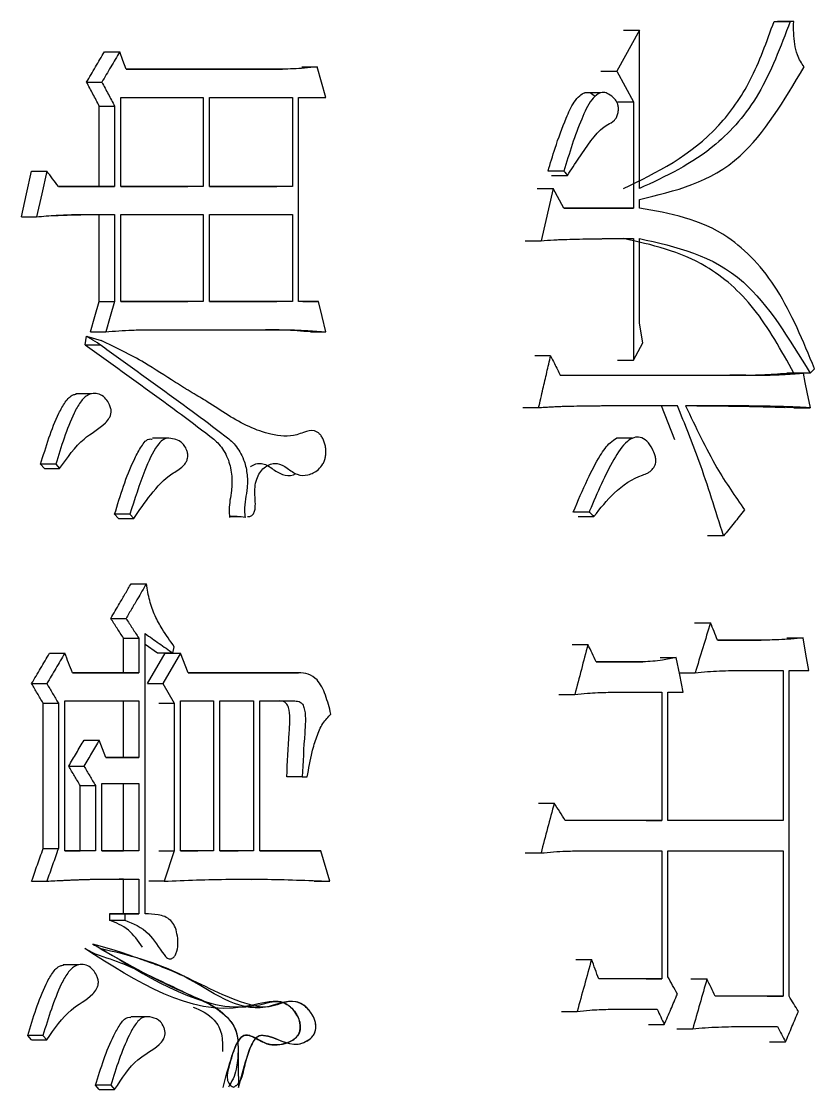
# Model space of a CAD drawing. Header units: millimetres. Extents: x 2371 to 4515, y 843 to 2359.
# Drawn here: x 3283.71 to 3287.67, y 1072.16 to 1077.48 of the extents above; entities that cross this region are included whole.
import ezdxf

# ---------------------------------------------------------------- set-up
doc = ezdxf.new("R2010")
doc.units = ezdxf.units.MM

msp = doc.modelspace()

# ---------------------------------------------------------------- linework, layer by layer
at = {"color": 7, "linetype": 'Continuous', "lineweight": 25}
for p, q in [((3287.5631, 1077.4839), (3287.483, 1077.4839)), ((3287.5631, 1077.4839), (3287.5456, 1077.4839)), ((3286.7937, 1077.4406), (3286.6807, 1077.2351)), ((3286.7146, 1077.4406), (3286.7937, 1077.4406)), ((3286.7937, 1076.651), (3286.7937, 1077.4406)), ((3284.1272, 1077.3324), (3284.2033, 1077.3324)), ((3285.0142, 1077.2459), (3284.235, 1077.2459)), ((3284.235, 1077.2459), (3284.937, 1077.2459)), ((3284.9371, 1077.2459), (3285.0142, 1077.2459)), ((3285.1108, 1077.2567), (3285.1881, 1077.2567)), ((3286.6017, 1077.2351), (3286.6807, 1077.2351)), ((3286.6807, 1077.2351), (3286.764, 1077.0836)), ((3284.0383, 1077.181), (3284.1143, 1077.181)), ((3284.2096, 1076.6617), (3284.2096, 1077.1053)), ((3284.2096, 1077.1053), (3284.6201, 1077.1053)), ((3284.6201, 1077.1053), (3284.6201, 1076.6617)), ((3284.6516, 1076.6617), (3284.6516, 1077.1053)), ((3284.6516, 1077.1053), (3285.0639, 1077.1053)), ((3285.0639, 1077.1053), (3285.0639, 1076.6617)), ((3285.095, 1077.1053), (3285.2314, 1077.1053)), ((3285.095, 1076.0884), (3285.095, 1077.1053)), ((3286.6001, 1077.1283), (3286.5207, 1077.1283)), ((3284.1018, 1077.062), (3284.1779, 1077.062)), ((3284.1018, 1076.6617), (3284.1018, 1077.062)), ((3284.1779, 1077.062), (3284.1779, 1076.6617)), ((3286.6849, 1077.0836), (3286.764, 1077.0836)), ((3286.764, 1077.0836), (3286.764, 1076.5536)), ((3283.7643, 1076.7375), (3283.84, 1076.7375)), ((3286.4176, 1076.7375), (3286.3386, 1076.7375)), ((3286.3565, 1076.7159), (3286.4355, 1076.7159)), ((3284.1779, 1076.6617), (3283.8975, 1076.6617)), ((3283.8975, 1076.6617), (3284.1018, 1076.6617)), ((3284.1018, 1076.6617), (3284.1779, 1076.6617)), ((3284.6201, 1076.6617), (3284.2096, 1076.6617)), ((3284.2096, 1076.6617), (3284.5435, 1076.6617)), ((3284.6201, 1076.6617), (3284.5435, 1076.6617)), ((3285.0639, 1076.6617), (3284.6516, 1076.6617)), ((3284.6516, 1076.6617), (3284.9867, 1076.6617)), ((3285.0639, 1076.6617), (3284.9868, 1076.6617)), ((3286.285, 1076.6509), (3286.3636, 1076.6509)), ((3286.3636, 1076.6509), (3286.3034, 1076.3913)), ((3286.4176, 1076.5536), (3286.3636, 1076.6509)), ((3286.7937, 1076.5536), (3286.7937, 1076.5969)), ((3284.1018, 1076.5211), (3284.1779, 1076.5211)), ((3284.1018, 1076.0884), (3284.1018, 1076.5211)), ((3284.1779, 1076.5211), (3284.1779, 1076.0884)), ((3284.2096, 1076.0884), (3284.2096, 1076.5211)), ((3284.2096, 1076.5211), (3284.6201, 1076.5211)), ((3284.6201, 1076.5211), (3284.6201, 1076.0884)), ((3284.6516, 1076.0884), (3284.6516, 1076.5211)), ((3284.6516, 1076.5211), (3285.0639, 1076.5211)), ((3285.0639, 1076.5211), (3285.0639, 1076.0884)), ((3286.764, 1076.5536), (3286.4176, 1076.5536)), ((3286.4176, 1076.5536), (3286.6845, 1076.5536)), ((3286.6849, 1076.5536), (3286.764, 1076.5536)), ((3283.7131, 1076.5103), (3283.7887, 1076.5103)), ((3286.2249, 1076.3913), (3286.3034, 1076.3913)), ((3286.764, 1076.4022), (3286.764, 1075.7964)), ((3286.7937, 1075.9803), (3286.7937, 1076.4021)), ((3284.1018, 1076.0884), (3284.1779, 1076.0884)), ((3284.6201, 1076.0884), (3284.2096, 1076.0884)), ((3284.2096, 1076.0884), (3284.5435, 1076.0884)), ((3284.6201, 1076.0884), (3284.5435, 1076.0884)), ((3285.0639, 1076.0884), (3284.6516, 1076.0884)), ((3284.6516, 1076.0884), (3284.9867, 1076.0884)), ((3285.0639, 1076.0884), (3284.9868, 1076.0884)), ((3285.1943, 1076.0884), (3285.095, 1076.0884)), ((3285.117, 1076.0884), (3285.1943, 1076.0884)), ((3286.8115, 1075.8829), (3286.7937, 1075.9803)), ((3284.0574, 1075.937), (3284.1334, 1075.937)), ((3284.349, 1075.9478), (3285.0079, 1075.9478)), ((3284.9309, 1075.9478), (3285.0079, 1075.9478)), ((3285.1541, 1075.937), (3285.2314, 1075.937)), ((3284.032, 1075.8721), (3284.0383, 1075.9153)), ((3284.0383, 1075.9153), (3284.1112, 1075.8937)), ((3286.764, 1075.7964), (3286.8115, 1075.8829)), ((3286.3515, 1075.818), (3286.273, 1075.818)), ((3286.6849, 1075.7964), (3286.764, 1075.7964)), ((3286.3996, 1075.7207), (3287.3241, 1075.7207)), ((3286.3996, 1075.7207), (3287.2439, 1075.7207)), ((3287.3241, 1075.7207), (3287.2443, 1075.7207)), ((3287.6095, 1075.7315), (3287.5294, 1075.7315)), ((3287.6443, 1075.7315), (3287.5641, 1075.7315)), ((3287.6443, 1075.7315), (3287.6674, 1075.7531)), ((3284.0615, 1075.6286), (3283.9855, 1075.6286)), ((3286.2914, 1075.5584), (3286.2129, 1075.5584)), ((3286.9699, 1075.399), (3286.9034, 1075.5692)), ((3287.0861, 1075.5687), (3287.0246, 1075.5689)), ((3287.5637, 1075.5584), (3287.489, 1075.5612)), ((3287.5641, 1075.5584), (3287.6443, 1075.5584)), ((3284.4432, 1075.4068), (3284.3662, 1075.4068)), ((3286.76, 1075.4075), (3286.6805, 1075.4075)), ((3283.8282, 1075.2555), (3283.809, 1075.2771)), ((3283.8282, 1075.2555), (3283.9039, 1075.2555)), ((3283.8847, 1075.2771), (3283.9039, 1075.2555)), ((3284.1968, 1075.0067), (3284.1779, 1075.0283)), ((3284.254, 1075.0283), (3284.2731, 1075.0067)), ((3284.1968, 1075.0067), (3284.2731, 1075.0067)), ((3286.4881, 1075.0175), (3286.5673, 1075.0175)), ((3287.2129, 1074.9203), (3287.1333, 1074.9203)), ((3284.2601, 1074.6822), (3284.3364, 1074.6822)), ((3284.1588, 1074.5091), (3284.235, 1074.5091)), ((3287.0686, 1074.4875), (3287.1482, 1074.4875)), ((3284.2221, 1074.4117), (3284.2984, 1074.4117)), ((3284.2221, 1074.2387), (3284.2221, 1074.4117)), ((3284.2984, 1074.4117), (3284.2984, 1074.2387)), ((3284.33, 1073.0379), (3284.33, 1074.4334)), ((3287.4001, 1074.401), (3287.1834, 1074.401)), ((3287.1834, 1074.401), (3287.3198, 1074.401)), ((3287.3202, 1074.401), (3287.4001, 1074.401)), ((3287.5294, 1074.4118), (3287.6095, 1074.4118)), ((3283.8537, 1074.336), (3283.9295, 1074.336)), ((3284.3925, 1074.336), (3284.33, 1074.3799)), ((3284.3421, 1074.1846), (3284.4303, 1074.336)), ((3284.469, 1074.336), (3284.3925, 1074.336)), ((3284.5069, 1074.336), (3284.4185, 1074.1846)), ((3284.4303, 1074.336), (3284.5069, 1074.336)), ((3284.469, 1074.336), (3284.4753, 1074.3685)), ((3284.5447, 1074.2387), (3284.5069, 1074.336)), ((3286.4586, 1074.3793), (3286.5374, 1074.3793)), ((3286.8115, 1074.2928), (3286.5792, 1074.2928)), ((3286.5792, 1074.2928), (3286.7319, 1074.2928)), ((3286.7324, 1074.2928), (3286.8115, 1074.2928)), ((3286.898, 1074.3144), (3286.9773, 1074.3144)), ((3284.2984, 1074.2387), (3283.9678, 1074.2387)), ((3283.9678, 1074.2387), (3284.2221, 1074.2387)), ((3284.2221, 1074.2387), (3284.2984, 1074.2387)), ((3285.095, 1074.2387), (3284.5447, 1074.2387)), ((3284.5447, 1074.2387), (3285.0177, 1074.2387)), ((3285.0178, 1074.2387), (3285.095, 1074.2387)), ((3286.9928, 1074.2387), (3287.0717, 1074.2387)), ((3287.2538, 1074.2495), (3287.5107, 1074.2495)), ((3287.5107, 1074.2495), (3287.5107, 1073.5031)), ((3287.5398, 1074.2495), (3287.6385, 1074.2495)), ((3283.7643, 1074.1846), (3283.84, 1074.1846)), ((3284.3421, 1074.1846), (3284.4185, 1074.1846)), ((3284.4185, 1074.1846), (3284.4753, 1074.0872)), ((3286.3928, 1074.1305), (3286.4716, 1074.1305)), ((3286.6389, 1074.1413), (3286.9063, 1074.1413)), ((3286.9063, 1074.1413), (3286.9063, 1073.5031)), ((3286.9359, 1074.1413), (3287.0127, 1074.1413)), ((3286.9359, 1073.5031), (3286.9359, 1074.1413)), ((3283.8218, 1074.0872), (3283.8975, 1074.0872)), ((3283.8218, 1073.3625), (3283.8218, 1074.0872)), ((3283.8975, 1074.0872), (3283.8975, 1073.3625)), ((3283.9295, 1074.098), (3284.2984, 1074.098)), ((3283.9295, 1073.3516), (3283.9295, 1074.098)), ((3284.2221, 1073.8168), (3284.2221, 1074.098)), ((3284.2984, 1074.098), (3284.2984, 1073.8168)), ((3284.3988, 1074.0872), (3284.4753, 1074.0872)), ((3284.4753, 1074.0872), (3284.4753, 1073.3516)), ((3284.5069, 1073.3516), (3284.5069, 1074.098)), ((3284.5069, 1074.098), (3284.6704, 1074.098)), ((3284.6704, 1074.098), (3284.6704, 1073.3516)), ((3284.7017, 1073.3516), (3284.7018, 1074.098)), ((3284.7018, 1074.098), (3284.8707, 1074.098)), ((3284.8707, 1074.098), (3284.8707, 1073.3516)), ((3284.902, 1074.098), (3285.0763, 1074.098)), ((3284.902, 1073.3516), (3284.902, 1074.098)), ((3284.9994, 1074.098), (3285.0767, 1074.098)), ((3284.0256, 1073.9033), (3284.1016, 1073.9033)), ((3284.2984, 1073.8168), (3284.1334, 1073.8168)), ((3284.1334, 1073.8168), (3284.2221, 1073.8168)), ((3284.2221, 1073.8168), (3284.2984, 1073.8168)), ((3283.9493, 1073.7735), (3284.0252, 1073.7735)), ((3285.1136, 1073.7194), (3285.0364, 1073.7194)), ((3285.1136, 1073.7194), (3285.1384, 1073.7194)), ((3284.0065, 1073.6762), (3284.0825, 1073.6762)), ((3284.0065, 1073.3516), (3284.0065, 1073.6762)), ((3284.0825, 1073.6762), (3284.0825, 1073.3516)), ((3284.1143, 1073.3516), (3284.1143, 1073.687)), ((3284.1143, 1073.687), (3284.2984, 1073.687)), ((3284.2221, 1073.3516), (3284.2221, 1073.687)), ((3284.2984, 1073.687), (3284.2984, 1073.3516)), ((3286.2909, 1073.5896), (3286.3696, 1073.5896)), ((3286.9063, 1073.5031), (3286.4236, 1073.5031)), ((3286.8271, 1073.5031), (3286.9063, 1073.5031)), ((3287.5107, 1073.5031), (3286.9359, 1073.5031)), ((3287.5107, 1073.5031), (3287.4307, 1073.5031)), ((3283.8218, 1073.3625), (3283.8975, 1073.3625)), ((3284.0825, 1073.3516), (3283.9295, 1073.3516)), ((3283.9295, 1073.3516), (3284.0065, 1073.3516)), ((3284.0825, 1073.3516), (3284.0065, 1073.3516)), ((3284.2984, 1073.3516), (3284.1143, 1073.3516)), ((3284.1143, 1073.3516), (3284.2221, 1073.3516)), ((3284.2984, 1073.3516), (3284.2221, 1073.3516)), ((3284.3988, 1073.3516), (3284.4753, 1073.3516)), ((3284.4753, 1073.3516), (3284.4249, 1073.2002)), ((3284.6704, 1073.3516), (3284.5069, 1073.3516)), ((3284.5069, 1073.3516), (3284.5936, 1073.3516)), ((3284.6704, 1073.3516), (3284.5937, 1073.3516)), ((3284.8707, 1073.3516), (3284.7017, 1073.3516)), ((3284.7017, 1073.3516), (3284.7937, 1073.3516)), ((3284.8707, 1073.3516), (3284.7938, 1073.3516)), ((3285.2066, 1073.3517), (3284.902, 1073.3516)), ((3284.902, 1073.3516), (3285.1292, 1073.3517)), ((3285.1293, 1073.3517), (3285.2066, 1073.3517)), ((3285.25, 1073.2002), (3285.2066, 1073.3517)), ((3286.2249, 1073.3408), (3286.3034, 1073.3408)), ((3286.5135, 1073.3517), (3286.9063, 1073.3517)), ((3286.9063, 1073.3517), (3286.9063, 1072.7135)), ((3286.9359, 1073.3517), (3287.5107, 1073.3517)), ((3286.9359, 1072.7243), (3286.9359, 1073.3517)), ((3287.5107, 1073.3517), (3287.5107, 1072.6269)), ((3283.7643, 1073.2002), (3283.84, 1073.2002)), ((3284.2221, 1073.211), (3284.2011, 1073.211)), ((3284.2221, 1073.0379), (3284.2221, 1073.211)), ((3284.2984, 1073.211), (3284.2984, 1073.0379)), ((3284.4249, 1073.2002), (3284.3484, 1073.2002)), ((3284.8584, 1073.2093), (3284.9139, 1073.2097)), ((3285.1726, 1073.2002), (3285.25, 1073.2002)), ((3284.2287, 1073.0379), (3284.1525, 1073.0379)), ((3284.1525, 1073.0379), (3284.2221, 1073.0379)), ((3284.1525, 1073.0379), (3284.1525, 1073.0055)), ((3284.1525, 1073.0055), (3284.2287, 1073.0055)), ((3284.2221, 1073.0379), (3284.2984, 1073.0379)), ((3284.2287, 1073.0379), (3284.2287, 1073.0055)), ((3284.2984, 1073.0379), (3284.2287, 1073.0379)), ((3284.0288, 1072.8649), (3284.0837, 1072.8364)), ((3284.455, 1072.8127), (3284.4554, 1072.8127)), ((3286.4765, 1072.8108), (3286.5553, 1072.8108)), ((3283.9978, 1072.7837), (3283.9219, 1072.7837)), ((3286.9063, 1072.7135), (3286.5912, 1072.7134)), ((3286.8271, 1072.7135), (3286.9063, 1072.7135)), ((3287.051, 1072.7135), (3287.1305, 1072.7135)), ((3287.5107, 1072.6269), (3287.1717, 1072.6269)), ((3287.4307, 1072.6269), (3287.5107, 1072.6269)), ((3284.3355, 1072.5248), (3284.2592, 1072.5248)), ((3286.4048, 1072.5512), (3286.4835, 1072.5512)), ((3286.6389, 1072.562), (3286.8826, 1072.562)), ((3286.8389, 1072.4863), (3286.9181, 1072.4863)), ((3287.2538, 1072.4755), (3287.4816, 1072.4755)), ((3283.7643, 1072.4105), (3283.7451, 1072.4322)), ((3283.8207, 1072.4322), (3283.8399, 1072.4105)), ((3286.9805, 1072.4647), (3287.0599, 1072.4647)), ((3283.7643, 1072.4105), (3283.8399, 1072.4105)), ((3287.4424, 1072.3998), (3287.5224, 1072.3998)), ((3284.1018, 1072.1617), (3284.0827, 1072.1834))]:
    msp.add_line(p, q, dxfattribs=at)
at = {"color": 7, "linetype": 'Continuous', "lineweight": 25, "flags": 128}
for points in [[(3287.4656, 1077.4839), (3287.4975, 1077.4839), (3287.5456, 1077.4839)], [(3284.235, 1077.2459), (3284.2192, 1077.2891), (3284.2033, 1077.3324)], [(3285.2314, 1077.1053), (3285.2097, 1077.181), (3285.1881, 1077.2567)], [(3283.7131, 1076.5103), (3283.7387, 1076.6239), (3283.7643, 1076.7375)], [(3283.84, 1076.7375), (3283.8144, 1076.6239), (3283.7887, 1076.5103)], [(3286.4176, 1076.7375), (3286.4222, 1076.732), (3286.4289, 1076.724), (3286.4356, 1076.7159)], [(3284.0574, 1075.937), (3284.0796, 1076.0127), (3284.1018, 1076.0884)], [(3284.1779, 1076.0884), (3284.1557, 1076.0127), (3284.1334, 1075.937)], [(3285.2314, 1075.937), (3285.2128, 1076.0127), (3285.1943, 1076.0884)], [(3284.032, 1075.8721), (3284.0661, 1075.8721), (3284.0871, 1075.8721), (3284.108, 1075.8721)], [(3287.6095, 1075.7315), (3287.619, 1075.6841), (3287.6285, 1075.6368), (3287.6443, 1075.5584)], [(3283.8847, 1075.2771), (3283.8567, 1075.2771), (3283.8328, 1075.2771), (3283.809, 1075.2771)], [(3284.2541, 1075.0283), (3284.2263, 1075.0283), (3284.2021, 1075.0283), (3284.1779, 1075.0283)], [(3287.6385, 1074.2495), (3287.624, 1074.3306), (3287.6095, 1074.4118)], [(3287.0127, 1074.1413), (3286.995, 1074.2279), (3286.9773, 1074.3144)], [(3287.5398, 1072.6269), (3287.5398, 1073.2608), (3287.5398, 1074.2495)], [(3284.1334, 1073.8168), (3284.1175, 1073.8601), (3284.1016, 1073.9033)], [(3283.8207, 1072.4322), (3283.7927, 1072.4322), (3283.7689, 1072.4322), (3283.7451, 1072.4322)], [(3284.1588, 1072.1834), (3284.1306, 1072.1834), (3284.1067, 1072.1834), (3284.0827, 1072.1834)], [(3284.1018, 1072.1617), (3284.13, 1072.1617), (3284.1539, 1072.1617), (3284.1779, 1072.1617)], [(3284.1588, 1072.1834), (3284.1684, 1072.1726), (3284.1779, 1072.1617)]]:
    msp.add_lwpolyline(points, dxfattribs=at)
at = {"color": 7, "linetype": 'Continuous', "lineweight": 25}
for points, knots in [([(3286.7142, 1076.651), (3286.881, 1076.7316), (3287.1155, 1076.8448), (3287.3567, 1077.1823), (3287.4287, 1077.3825), (3287.4651, 1077.4839)], [0, 0, 0, 0, 0.549349, 0.771863, 1, 1, 1, 1]), ([(3287.5456, 1077.4839), (3287.4975, 1077.3569), (3287.4026, 1077.1066), (3287.1395, 1076.8102), (3286.9242, 1076.7111), (3286.7937, 1076.651)], [0, 0, 0, 0, 0.288413, 0.568681, 1, 1, 1, 1]), ([(3287.6153, 1077.2567), (3287.6026, 1077.2754), (3287.5812, 1077.3067), (3287.5676, 1077.37), (3287.562, 1077.4264), (3287.5627, 1077.4647), (3287.5631, 1077.4839)], [0, 0, 0, 0, 0.328875, 0.550213, 0.774687, 1, 1, 1, 1]), ([(3284.0383, 1077.181), (3284.0531, 1077.2062), (3284.0828, 1077.2567), (3284.1124, 1077.3072), (3284.1272, 1077.3324)], [0, 0, 0, 0, 0.4999986, 1, 1, 1, 1]), ([(3284.2033, 1077.3324), (3284.1885, 1077.3072), (3284.1589, 1077.2567), (3284.1292, 1077.2062), (3284.1143, 1077.181)], [0, 0, 0, 0, 0.499999, 1, 1, 1, 1]), ([(3285.1881, 1077.2567), (3285.1668, 1077.2544), (3285.1272, 1077.2501), (3285.0692, 1077.2471), (3285.0325, 1077.2463), (3285.0142, 1077.2459)], [0, 0, 0, 0, 0.368696, 0.68428, 1, 1, 1, 1]), ([(3286.7937, 1076.5969), (3286.971, 1076.6386), (3287.2914, 1076.7141), (3287.5153, 1077.0892), (3287.6153, 1077.2567)], [0, 0, 0, 0, 0.55346, 1, 1, 1, 1]), ([(3284.1018, 1077.062), (3284.0912, 1077.0818), (3284.0701, 1077.1215), (3284.0489, 1077.1611), (3284.0383, 1077.181)], [0, 0, 0, 0, 0.5, 1, 1, 1, 1]), ([(3284.1143, 1077.181), (3284.1249, 1077.1611), (3284.1461, 1077.1215), (3284.1673, 1077.0818), (3284.1779, 1077.062)], [0, 0, 0, 0, 0.5, 1, 1, 1, 1]), ([(3286.3386, 1076.7375), (3286.3499, 1076.7758), (3286.377, 1076.8668), (3286.4195, 1076.9827), (3286.4602, 1077.0731), (3286.4935, 1077.1137), (3286.5211, 1077.1316), (3286.5492, 1077.1302), (3286.5656, 1077.1166), (3286.5739, 1077.1097)], [0, 0, 0, 0, 0.214509, 0.509856, 0.682333, 0.775387, 0.849127, 0.923756, 1, 1, 1, 1]), ([(3286.4355, 1076.7159), (3286.4402, 1076.7233), (3286.4637, 1076.7603), (3286.5259, 1076.8533), (3286.5961, 1076.9546), (3286.6636, 1076.983), (3286.6803, 1077.0047), (3286.6874, 1077.0244), (3286.69, 1077.0451), (3286.6884, 1077.0642), (3286.6822, 1077.0821), (3286.6666, 1077.1039), (3286.6431, 1077.121), (3286.6143, 1077.1334), (3286.5841, 1077.1239), (3286.5436, 1077.083), (3286.5025, 1076.992), (3286.4576, 1076.8717), (3286.431, 1076.7824), (3286.4176, 1076.7375)], [0, 0, 0, 0, 0.025946, 0.129765, 0.338783, 0.385933, 0.404152, 0.422428, 0.440778, 0.454644, 0.468541, 0.48998, 0.535407, 0.570955, 0.607001, 0.655235, 0.757864, 0.878395, 1, 1, 1, 1]), ([(3283.8975, 1076.6617), (3283.8879, 1076.6744), (3283.8688, 1076.6996), (3283.8496, 1076.7248), (3283.84, 1076.7375)], [0, 0, 0, 0, 0.5000004, 1, 1, 1, 1]), ([(3283.7887, 1076.5103), (3283.8213, 1076.513), (3283.8579, 1076.5161), (3283.8965, 1076.5182), (3283.9066, 1076.5187), (3283.9168, 1076.5192), (3283.929, 1076.5197), (3283.9412, 1076.5202), (3283.9534, 1076.5206), (3283.9655, 1076.5209), (3283.9777, 1076.5212), (3283.9899, 1076.5214), (3284.002, 1076.5216), (3284.0142, 1076.5217), (3284.0264, 1076.5219), (3284.0385, 1076.5219), (3284.0507, 1076.522), (3284.0628, 1076.522), (3284.075, 1076.522), (3284.0871, 1076.5219), (3284.0973, 1076.5219), (3284.1054, 1076.5218), (3284.1114, 1076.5218), (3284.1175, 1076.5217), (3284.1236, 1076.5217), (3284.1296, 1076.5216), (3284.1357, 1076.5216), (3284.1418, 1076.5215), (3284.1478, 1076.5214), (3284.1539, 1076.5214), (3284.1599, 1076.5213), (3284.168, 1076.5212), (3284.1739, 1076.5212), (3284.1779, 1076.5211)], [0, 0, 0, 0, 0.250151, 0.281419, 0.297053, 0.328322, 0.35959, 0.390858, 0.422126, 0.453395, 0.484663, 0.515931, 0.5472, 0.578468, 0.609736, 0.641004, 0.672273, 0.703541, 0.734809, 0.766077, 0.797346, 0.81298, 0.828614, 0.844248, 0.859882, 0.875516, 0.891151, 0.906785, 0.922419, 0.938053, 0.953687, 0.969321, 1, 1, 1, 1]), ([(3283.8746, 1076.517), (3283.8756, 1076.5169), (3283.8854, 1076.5166), (3283.9795, 1076.5209), (3284.0424, 1076.5211), (3284.077, 1076.5212), (3284.087, 1076.5212), (3284.0868, 1076.5212), (3284.0868, 1076.5212)], [0, 0, 0, 0, 0.055768, 0.55582, 0.7982, 0.940395, 0.975861, 1, 1, 1, 1]), ([(3287.6674, 1075.7531), (3287.6101, 1075.8912), (3287.4971, 1076.1631), (3287.1959, 1076.4835), (3286.9453, 1076.5272), (3286.7937, 1076.5536)], [0, 0, 0, 0, 0.289357, 0.569882, 1, 1, 1, 1]), ([(3286.3034, 1076.3913), (3286.3248, 1076.3928), (3286.3568, 1076.395), (3286.4314, 1076.398), (3286.5059, 1076.4), (3286.5722, 1076.4009), (3286.5974, 1076.4011), (3286.604, 1076.4012), (3286.6107, 1076.4013), (3286.6186, 1076.4014), (3286.6266, 1076.4014), (3286.6332, 1076.4015), (3286.6398, 1076.4015), (3286.6464, 1076.4016), (3286.6544, 1076.4017), (3286.6623, 1076.4017), (3286.6702, 1076.4018), (3286.6769, 1076.4018), (3286.6835, 1076.4018), (3286.6901, 1076.4019), (3286.698, 1076.4019), (3286.7046, 1076.4019), (3286.7099, 1076.4019), (3286.7139, 1076.402), (3286.7178, 1076.402), (3286.7218, 1076.402), (3286.7257, 1076.402), (3286.7297, 1076.402), (3286.7337, 1076.402), (3286.7376, 1076.4021), (3286.7416, 1076.4021), (3286.7456, 1076.4021), (3286.7489, 1076.4021), (3286.7521, 1076.4021), (3286.757, 1076.4021), (3286.7611, 1076.4021), (3286.764, 1076.4022)], [0, 0, 0, 0, 0.138343, 0.207516, 0.484205, 0.622549, 0.639842, 0.648489, 0.665782, 0.683074, 0.700367, 0.71766, 0.726307, 0.7436, 0.760893, 0.778185, 0.795478, 0.812771, 0.821418, 0.838711, 0.856004, 0.873296, 0.881943, 0.890589, 0.899236, 0.907882, 0.916529, 0.925175, 0.933822, 0.942468, 0.951115, 0.959761, 0.968407, 0.972731, 0.981377, 1, 1, 1, 1]), ([(3287.5637, 1075.7315), (3287.5009, 1075.8449), (3287.3769, 1076.069), (3287.0853, 1076.3195), (3286.8544, 1076.3709), (3286.7142, 1076.4021)], [0, 0, 0, 0, 0.287054, 0.56721, 1, 1, 1, 1]), ([(3286.7937, 1076.4021), (3286.9765, 1076.3611), (3287.3073, 1076.2867), (3287.5401, 1075.9031), (3287.6443, 1075.7315)], [0, 0, 0, 0, 0.552698, 1, 1, 1, 1]), ([(3284.1334, 1075.937), (3284.1553, 1075.9389), (3284.199, 1075.9428), (3284.2709, 1075.9465), (3284.3209, 1075.9473), (3284.349, 1075.9478)], [0, 0, 0, 0, 0.303893, 0.607799, 1, 1, 1, 1]), ([(3285.1539, 1075.937), (3285.1318, 1075.9387), (3285.0876, 1075.9421), (3285.0133, 1075.9466), (3284.9609, 1075.9474), (3284.9307, 1075.9478)], [0, 0, 0, 0, 0.29793, 0.595868, 1, 1, 1, 1]), ([(3285.0079, 1075.9478), (3285.0302, 1075.9475), (3285.0746, 1075.9469), (3285.1492, 1075.9434), (3285.2013, 1075.9393), (3285.2314, 1075.937)], [0, 0, 0, 0, 0.297543, 0.595099, 1, 1, 1, 1]), ([(3284.1138, 1075.8678), (3284.0992, 1075.877), (3284.0773, 1075.8907), (3284.0532, 1075.9058), (3284.0427, 1075.9125), (3284.0395, 1075.9146), (3284.0383, 1075.9153)], [0, 0, 0, 0, 0.582257, 0.869629, 0.954439, 1, 1, 1, 1]), ([(3284.1054, 1075.8739), (3284.1362, 1075.8518), (3284.29, 1075.7414), (3284.498, 1075.5916), (3284.6913, 1075.448), (3284.7816, 1075.3763), (3284.821, 1075.3099), (3284.8401, 1075.2339), (3284.8415, 1075.1456), (3284.8218, 1075.0737), (3284.8271, 1075.0235), (3284.8283, 1075.012)], [0, 0, 0, 0, 0.101091, 0.505417, 0.686144, 0.747623, 0.809949, 0.856214, 0.902538, 0.977672, 1, 1, 1, 1]), ([(3284.8396, 1075.0175), (3284.8439, 1075.017), (3284.8528, 1075.0158), (3284.8632, 1075.0225), (3284.8702, 1075.0306), (3284.8757, 1075.0417), (3284.8804, 1075.0657), (3284.879, 1075.0962), (3284.8775, 1075.1238), (3284.8763, 1075.1515), (3284.8795, 1075.1843), (3284.8921, 1075.221), (3284.9114, 1075.25), (3284.9351, 1075.2694), (3284.961, 1075.2805), (3284.9967, 1075.2835), (3285.0389, 1075.2589), (3285.0869, 1075.2206), (3285.1425, 1075.2211), (3285.187, 1075.2419), (3285.2137, 1075.2721), (3285.2244, 1075.2957), (3285.2293, 1075.3149), (3285.2315, 1075.3354), (3285.2306, 1075.3568), (3285.2265, 1075.3779), (3285.2197, 1075.3975), (3285.2109, 1075.4149), (3285.2003, 1075.4287), (3285.1881, 1075.4385), (3285.1615, 1075.45), (3285.1264, 1075.4387), (3285.0561, 1075.4117), (3284.9248, 1075.4241), (3284.7768, 1075.4963), (3284.6504, 1075.584), (3284.5834, 1075.6225), (3284.5496, 1075.6428), (3284.5396, 1075.6489), (3284.5363, 1075.6509), (3284.5338, 1075.6524), (3284.529, 1075.6554), (3284.5111, 1075.6667), (3284.4429, 1075.7093), (3284.3093, 1075.798), (3284.1835, 1075.8588), (3284.1112, 1075.8937)], [0, 0, 0, 0, 0.00737, 0.015009, 0.018555, 0.022128, 0.030111, 0.045178, 0.055064, 0.060343, 0.075509, 0.090437, 0.104896, 0.120548, 0.135595, 0.150698, 0.180779, 0.211233, 0.242231, 0.273349, 0.290015, 0.297441, 0.304692, 0.312416, 0.319982, 0.327794, 0.336224, 0.34425, 0.351944, 0.359644, 0.367692, 0.398957, 0.418859, 0.492604, 0.619034, 0.682459, 0.727701, 0.740175, 0.743874, 0.745883, 0.74615, 0.748384, 0.7547, 0.77878, 0.872725, 1, 1, 1, 1]), ([(3284.032, 1075.8721), (3284.0627, 1075.8499), (3284.2165, 1075.7394), (3284.4239, 1075.5889), (3284.617, 1075.4468), (3284.7065, 1075.3742), (3284.747, 1075.3041), (3284.765, 1075.2223), (3284.7618, 1075.1376), (3284.7459, 1075.0708), (3284.7501, 1075.0256), (3284.7513, 1075.012)], [0, 0, 0, 0, 0.101474, 0.507349, 0.687605, 0.74902, 0.811274, 0.865807, 0.912165, 0.973682, 1, 1, 1, 1]), ([(3286.2914, 1075.5584), (3286.2987, 1075.5899), (3286.3124, 1075.6489), (3286.3324, 1075.7355), (3286.3452, 1075.7905), (3286.3515, 1075.818)], [0, 0, 0, 0, 0.364009, 0.682004, 1, 1, 1, 1]), ([(3286.3515, 1075.818), (3286.358, 1075.8049), (3286.3693, 1075.7821), (3286.3853, 1075.7497), (3286.3948, 1075.7303), (3286.3996, 1075.7207)], [0, 0, 0, 0, 0.404151, 0.702075, 1, 1, 1, 1]), ([(3287.2439, 1075.7207), (3287.2705, 1075.7207), (3287.3236, 1075.7208), (3287.4187, 1075.7234), (3287.487, 1075.7284), (3287.5289, 1075.7315)], [0, 0, 0, 0, 0.278433, 0.556876, 1, 1, 1, 1]), ([(3287.3241, 1075.7207), (3287.3507, 1075.7207), (3287.3839, 1075.7208), (3287.4203, 1075.7214), (3287.4319, 1075.7216), (3287.4385, 1075.7218), (3287.4435, 1075.7219), (3287.4484, 1075.7221), (3287.4526, 1075.7222), (3287.4567, 1075.7223), (3287.4608, 1075.7225), (3287.4658, 1075.7227), (3287.4708, 1075.7228), (3287.4749, 1075.723), (3287.479, 1075.7232), (3287.4832, 1075.7234), (3287.4881, 1075.7236), (3287.4931, 1075.7238), (3287.498, 1075.7241), (3287.5022, 1075.7243), (3287.5063, 1075.7245), (3287.5104, 1075.7248), (3287.5154, 1075.7251), (3287.5195, 1075.7253), (3287.5236, 1075.7255), (3287.5277, 1075.7258), (3287.5327, 1075.7261), (3287.5376, 1075.7264), (3287.5418, 1075.7267), (3287.5459, 1075.727), (3287.55, 1075.7272), (3287.5549, 1075.7276), (3287.5599, 1075.7279), (3287.564, 1075.7282), (3287.5681, 1075.7285), (3287.5723, 1075.7288), (3287.5772, 1075.7291), (3287.5821, 1075.7295), (3287.5862, 1075.7298), (3287.5904, 1075.7301), (3287.5945, 1075.7304), (3287.5995, 1075.7307), (3287.6045, 1075.7311), (3287.6078, 1075.7314), (3287.6095, 1075.7315)], [0, 0, 0, 0, 0.278068, 0.347585, 0.382343, 0.399722, 0.417101, 0.434481, 0.45186, 0.460549, 0.477929, 0.495308, 0.512687, 0.530066, 0.538756, 0.556135, 0.573514, 0.590893, 0.608273, 0.625652, 0.634341, 0.651721, 0.6691, 0.686479, 0.695168, 0.712548, 0.729927, 0.747306, 0.764685, 0.773375, 0.790754, 0.808133, 0.825512, 0.842892, 0.851581, 0.86896, 0.88634, 0.903719, 0.921098, 0.929788, 0.947167, 0.964546, 0.982273, 1, 1, 1, 1]), ([(3283.809, 1075.2771), (3283.836, 1075.3656), (3283.8698, 1075.4766), (3283.9297, 1075.5884), (3283.9613, 1075.6229), (3283.9819, 1075.6263), (3283.987, 1075.6271)], [0, 0, 0, 0, 0.631825, 0.793272, 0.948374, 1, 1, 1, 1]), ([(3283.9039, 1075.2555), (3283.9422, 1075.3106), (3284.01, 1075.408), (3284.1069, 1075.4546), (3284.1494, 1075.5024), (3284.1585, 1075.5228), (3284.1617, 1075.5408), (3284.1585, 1075.56), (3284.1497, 1075.5814), (3284.1335, 1075.6057), (3284.1086, 1075.6266), (3284.0779, 1075.6327), (3284.042, 1075.6252), (3284.0055, 1075.5892), (3283.9457, 1075.4757), (3283.9118, 1075.3652), (3283.8847, 1075.2771)], [0, 0, 0, 0, 0.207529, 0.367373, 0.400836, 0.41667, 0.431354, 0.448141, 0.466694, 0.497248, 0.538464, 0.578549, 0.619959, 0.682144, 0.746848, 1, 1, 1, 1]), ([(3286.9832, 1075.5692), (3286.9453, 1075.5692), (3286.9027, 1075.5691), (3286.8577, 1075.569), (3286.8458, 1075.5689), (3286.8363, 1075.5689), (3286.8244, 1075.5689), (3286.8126, 1075.5688), (3286.7935, 1075.5688), (3286.7745, 1075.5687), (3286.7507, 1075.5686), (3286.7317, 1075.5685), (3286.7079, 1075.5684), (3286.6888, 1075.5683), (3286.6554, 1075.568), (3286.622, 1075.5677), (3286.5742, 1075.5675), (3286.5065, 1075.5666), (3286.4384, 1075.5655), (3286.3845, 1075.5634), (3286.3649, 1075.5624), (3286.3502, 1075.5617), (3286.338, 1075.561), (3286.3282, 1075.5605), (3286.3184, 1075.5599), (3286.3061, 1075.5592), (3286.2963, 1075.5587), (3286.2914, 1075.5584)], [0, 0, 0, 0, 0.165615, 0.186317, 0.196668, 0.21737, 0.227722, 0.248424, 0.269126, 0.31053, 0.331232, 0.372636, 0.393338, 0.434742, 0.455444, 0.538253, 0.579657, 0.662465, 0.831215, 0.873409, 0.894506, 0.915603, 0.9367, 0.947248, 0.957797, 0.978898, 1, 1, 1, 1]), ([(3287.2129, 1074.9203), (3287.1741, 1075.0457), (3287.105, 1075.2692), (3287.0203, 1075.4777), (3286.9832, 1075.5692)], [0, 0, 0, 0, 0.561153, 1, 1, 1, 1]), ([(3287.6443, 1075.5584), (3287.6399, 1075.5586), (3287.6311, 1075.5591), (3287.6201, 1075.5597), (3287.6091, 1075.5603), (3287.6003, 1075.5607), (3287.5893, 1075.5613), (3287.5805, 1075.5617), (3287.5695, 1075.5622), (3287.5606, 1075.5626), (3287.5496, 1075.5631), (3287.5408, 1075.5634), (3287.532, 1075.5638), (3287.5232, 1075.5641), (3287.5077, 1075.5646), (3287.4591, 1075.5659), (3287.406, 1075.5672), (3287.3262, 1075.5678), (3287.2774, 1075.5682), (3287.2329, 1075.5685), (3287.2217, 1075.5685), (3287.2128, 1075.5686), (3287.2039, 1075.5686), (3287.195, 1075.5687), (3287.1839, 1075.5687), (3287.1749, 1075.5687), (3287.1638, 1075.5688), (3287.1549, 1075.5688), (3287.1437, 1075.5689), (3287.1348, 1075.5689), (3287.1236, 1075.5689), (3287.1147, 1075.569), (3287.1058, 1075.569), (3287.0968, 1075.569), (3287.0879, 1075.569), (3287.0801, 1075.5691), (3287.0745, 1075.5691), (3287.07, 1075.5691), (3287.0644, 1075.5691), (3287.0599, 1075.5691), (3287.0555, 1075.5691), (3287.051, 1075.5691), (3287.0465, 1075.5692), (3287.0409, 1075.5692), (3287.0365, 1075.5692), (3287.0306, 1075.5692), (3287.027, 1075.5692), (3287.0245, 1075.5692)], [0, 0, 0, 0, 0.0214794, 0.0429589, 0.0536986, 0.0751781, 0.0859178, 0.1073972, 0.118137, 0.1396164, 0.1503561, 0.1718356, 0.1825753, 0.1933151, 0.2147945, 0.2577535, 0.4295896, 0.4725486, 0.6443843, 0.6658637, 0.6873432, 0.6980829, 0.7088226, 0.7303021, 0.7410418, 0.7625212, 0.773261, 0.7947404, 0.8054801, 0.8269596, 0.8376993, 0.8591787, 0.8699185, 0.8806582, 0.9021376, 0.9128774, 0.9182472, 0.9289869, 0.9343568, 0.9450965, 0.9504664, 0.9558363, 0.966576, 0.9719458, 0.9826856, 0.9880554, 1, 1, 1, 1]), ([(3287.0245, 1075.5692), (3287.0743, 1075.4627), (3287.1627, 1075.2739), (3287.271, 1075.1179), (3287.3182, 1075.0499)], [0, 0, 0, 0, 0.563978, 1, 1, 1, 1]), ([(3287.0808, 1075.5688), (3287.1654, 1075.5682), (3287.29, 1075.5674), (3287.424, 1075.564), (3287.4883, 1075.5619), (3287.5139, 1075.561), (3287.5198, 1075.5608), (3287.5204, 1075.5608), (3287.5204, 1075.5608), (3287.5203, 1075.5608)], [0, 0, 0, 0, 0.536997, 0.791256, 0.944497, 0.993019, 0.997393, 0.999213, 1, 1, 1, 1]), ([(3284.1779, 1075.0283), (3284.2067, 1075.123), (3284.2429, 1075.2418), (3284.3056, 1075.3575), (3284.3367, 1075.4054), (3284.3595, 1075.4032), (3284.3656, 1075.4026)], [0, 0, 0, 0, 0.628291, 0.787843, 0.943892, 1, 1, 1, 1]), ([(3284.2731, 1075.0067), (3284.3008, 1075.0471), (3284.359, 1075.1319), (3284.442, 1075.2236), (3284.5089, 1075.2542), (3284.5328, 1075.2843), (3284.5404, 1075.3002), (3284.5435, 1075.3145), (3284.5429, 1075.33), (3284.5374, 1075.3502), (3284.5255, 1075.3723), (3284.5045, 1075.3944), (3284.4745, 1075.4029), (3284.4441, 1075.41), (3284.414, 1075.3992), (3284.3724, 1075.3484), (3284.3158, 1075.2237), (3284.2775, 1075.1024), (3284.2541, 1075.0283)], [0, 0, 0, 0, 0.145124, 0.304252, 0.383323, 0.40611, 0.420719, 0.431527, 0.442364, 0.458238, 0.484495, 0.512276, 0.553409, 0.599258, 0.628708, 0.668116, 0.797317, 1, 1, 1, 1]), ([(3286.4642, 1075.0392), (3286.4874, 1075.0943), (3286.5288, 1075.193), (3286.5898, 1075.3093), (3286.6388, 1075.3817), (3286.6694, 1075.4004), (3286.6802, 1075.407)], [0, 0, 0, 0, 0.386582, 0.691179, 0.890462, 1, 1, 1, 1]), ([(3286.5673, 1075.0175), (3286.5999, 1075.0582), (3286.673, 1075.1497), (3286.7681, 1075.2121), (3286.8311, 1075.2305), (3286.8499, 1075.2432), (3286.8629, 1075.2561), (3286.8718, 1075.2727), (3286.8755, 1075.2862), (3286.8759, 1075.3025), (3286.8715, 1075.3262), (3286.8574, 1075.3598), (3286.8327, 1075.396), (3286.7988, 1075.4137), (3286.7646, 1075.4126), (3286.7168, 1075.3817), (3286.6626, 1075.2991), (3286.6024, 1075.1794), (3286.564, 1075.0883), (3286.5441, 1075.041), (3286.5434, 1075.0392)], [0, 0, 0, 0, 0.148093, 0.332862, 0.364698, 0.380614, 0.406973, 0.418965, 0.429085, 0.43924, 0.454283, 0.483092, 0.528609, 0.572041, 0.609672, 0.651115, 0.755731, 0.873051, 0.995164, 1, 1, 1, 1]), ([(3284.8558, 1075.2649), (3284.8602, 1075.2681), (3284.8731, 1075.2774), (3284.8964, 1075.2825), (3284.9336, 1075.2793), (3284.9747, 1075.245), (3285.0269, 1075.2175), (3285.065, 1075.2211), (3285.0821, 1075.2307), (3285.0821, 1075.2307)], [0, 0, 0, 0, 0.0611875, 0.1807988, 0.2971969, 0.5319522, 0.7661169, 0.9995646, 1, 1, 1, 1]), ([(3286.5434, 1075.0392), (3286.5368, 1075.0392), (3286.5236, 1075.0392), (3286.5038, 1075.0392), (3286.4841, 1075.0392), (3286.471, 1075.0392), (3286.4646, 1075.0392)], [0, 0, 0, 0, 0.251199, 0.502399, 0.753599, 1, 1, 1, 1]), ([(3286.5434, 1075.0392), (3286.5454, 1075.0373), (3286.5504, 1075.0328), (3286.5584, 1075.0256), (3286.5644, 1075.0202), (3286.5673, 1075.0175)], [0, 0, 0, 0, 0.2564518, 0.6282259, 1, 1, 1, 1]), ([(3287.3182, 1075.0499), (3287.3007, 1075.0283), (3287.2656, 1074.9851), (3287.2305, 1074.9419), (3287.2129, 1074.9203)], [0, 0, 0, 0, 0.4999998, 1, 1, 1, 1]), ([(3284.7626, 1075.0175), (3284.7601, 1075.0175), (3284.7563, 1075.0175), (3284.7524, 1075.0175), (3284.7512, 1075.0175), (3284.7511, 1075.0175), (3284.7511, 1075.0175), (3284.7541, 1075.0175), (3284.7716, 1075.0175), (3284.7882, 1075.0175), (3284.8028, 1075.0175), (3284.8095, 1075.0175)], [0, 0, 0, 0, 0.13378, 0.2044, 0.212318, 0.214881, 0.216602, 0.217222, 0.490673, 0.769444, 1, 1, 1, 1]), ([(3284.8283, 1075.012), (3284.8151, 1075.014), (3284.7921, 1075.0175), (3284.7671, 1075.0178), (3284.7546, 1075.0158), (3284.7518, 1075.014), (3284.7513, 1075.013), (3284.7512, 1075.0124), (3284.7513, 1075.0122), (3284.7513, 1075.012)], [0, 0, 0, 0, 0.493604, 0.861876, 0.955662, 0.982084, 0.991539, 0.995796, 1, 1, 1, 1]), ([(3284.1588, 1074.5091), (3284.1735, 1074.5341), (3284.1976, 1074.5754), (3284.2314, 1074.6331), (3284.2505, 1074.6658), (3284.2601, 1074.6822)], [0, 0, 0, 0, 0.432843, 0.716421, 1, 1, 1, 1]), ([(3284.3364, 1074.6822), (3284.3218, 1074.6572), (3284.2976, 1074.6159), (3284.2638, 1074.5582), (3284.2446, 1074.5255), (3284.235, 1074.5091)], [0, 0, 0, 0, 0.43259, 0.716295, 1, 1, 1, 1]), ([(3284.4753, 1074.3685), (3284.4548, 1074.3976), (3284.4207, 1074.4458), (3284.3782, 1074.5216), (3284.3502, 1074.5973), (3284.341, 1074.6537), (3284.3364, 1074.6822)], [0, 0, 0, 0, 0.333781, 0.552151, 0.77417, 1, 1, 1, 1]), ([(3284.2221, 1074.4117), (3284.2116, 1074.428), (3284.1905, 1074.4604), (3284.1694, 1074.4929), (3284.1588, 1074.5091)], [0, 0, 0, 0, 0.5, 1, 1, 1, 1]), ([(3284.235, 1074.5091), (3284.2456, 1074.4929), (3284.2667, 1074.4604), (3284.2878, 1074.428), (3284.2984, 1074.4117)], [0, 0, 0, 0, 0.499999, 1, 1, 1, 1]), ([(3287.1482, 1074.4875), (3287.1354, 1074.446), (3287.11, 1074.3631), (3287.0844, 1074.2802), (3287.0717, 1074.2387)], [0, 0, 0, 0, 0.499999, 1, 1, 1, 1]), ([(3287.1834, 1074.401), (3287.1776, 1074.4154), (3287.1658, 1074.4442), (3287.1541, 1074.4731), (3287.1482, 1074.4875)], [0, 0, 0, 0, 0.500001, 1, 1, 1, 1]), ([(3284.33, 1074.4334), (3284.3532, 1074.4172), (3284.3996, 1074.3847), (3284.4459, 1074.3522), (3284.469, 1074.336)], [0, 0, 0, 0, 0.5, 1, 1, 1, 1]), ([(3287.6095, 1074.4118), (3287.5895, 1074.41), (3287.5496, 1074.4063), (3287.4798, 1074.4022), (3287.4299, 1074.4014), (3287.4001, 1074.401)], [0, 0, 0, 0, 0.287152, 0.574316, 1, 1, 1, 1]), ([(3283.7643, 1074.1846), (3283.7792, 1074.2098), (3283.809, 1074.2603), (3283.8388, 1074.3108), (3283.8537, 1074.336)], [0, 0, 0, 0, 0.499999, 1, 1, 1, 1]), ([(3283.9295, 1074.336), (3283.9146, 1074.3108), (3283.8848, 1074.2603), (3283.8549, 1074.2098), (3283.84, 1074.1846)], [0, 0, 0, 0, 0.4999988, 1, 1, 1, 1]), ([(3283.9678, 1074.2387), (3283.9614, 1074.2549), (3283.9486, 1074.2873), (3283.9359, 1074.3198), (3283.9295, 1074.336)], [0, 0, 0, 0, 0.499999, 1, 1, 1, 1]), ([(3286.5374, 1074.3793), (3286.5264, 1074.3378), (3286.5045, 1074.2549), (3286.4825, 1074.172), (3286.4716, 1074.1305)], [0, 0, 0, 0, 0.499999, 1, 1, 1, 1]), ([(3286.5792, 1074.2928), (3286.5723, 1074.3072), (3286.5583, 1074.336), (3286.5444, 1074.3649), (3286.5374, 1074.3793)], [0, 0, 0, 0, 0.500001, 1, 1, 1, 1]), ([(3286.9773, 1074.3144), (3286.9546, 1074.3099), (3286.9157, 1074.3021), (3286.8604, 1074.2952), (3286.8278, 1074.2936), (3286.8115, 1074.2928)], [0, 0, 0, 0, 0.4132863, 0.7064309, 1, 1, 1, 1]), ([(3285.2562, 1074.0331), (3285.248, 1074.0651), (3285.2321, 1074.1282), (3285.1941, 1074.2044), (3285.1429, 1074.2358), (3285.1109, 1074.2377), (3285.095, 1074.2387)], [0, 0, 0, 0, 0.291832, 0.574338, 0.788145, 1, 1, 1, 1]), ([(3287.0717, 1074.2387), (3287.0922, 1074.2408), (3287.1329, 1074.245), (3287.1936, 1074.2481), (3287.2338, 1074.249), (3287.2538, 1074.2495)], [0, 0, 0, 0, 0.338229, 0.669059, 1, 1, 1, 1]), ([(3283.8218, 1074.0872), (3283.8122, 1074.1034), (3283.793, 1074.1359), (3283.7739, 1074.1683), (3283.7643, 1074.1846)], [0, 0, 0, 0, 0.5, 1, 1, 1, 1]), ([(3283.84, 1074.1846), (3283.8496, 1074.1683), (3283.8688, 1074.1359), (3283.8879, 1074.1034), (3283.8975, 1074.0872)], [0, 0, 0, 0, 0.499998, 1, 1, 1, 1]), ([(3286.4716, 1074.1305), (3286.4926, 1074.1328), (3286.5311, 1074.137), (3286.5869, 1074.1398), (3286.6216, 1074.1408), (3286.6389, 1074.1413)], [0, 0, 0, 0, 0.37761, 0.688762, 1, 1, 1, 1]), ([(3285.0363, 1073.7194), (3285.0396, 1073.7919), (3285.0446, 1073.902), (3285.0555, 1074.0249), (3285.0414, 1074.0781), (3285.0234, 1074.0968), (3285.0084, 1074.0976), (3284.9991, 1074.0981)], [0, 0, 0, 0, 0.510737, 0.775157, 0.838657, 0.898816, 1, 1, 1, 1]), ([(3285.0763, 1074.0981), (3285.0857, 1074.0976), (3285.1007, 1074.0968), (3285.1188, 1074.0781), (3285.1328, 1074.0249), (3285.1219, 1073.902), (3285.1169, 1073.7919), (3285.1136, 1073.7194)], [0, 0, 0, 0, 0.1012919, 0.1614916, 0.2249951, 0.4893613, 1, 1, 1, 1]), ([(3285.1384, 1073.7194), (3285.1456, 1073.7615), (3285.1572, 1073.8306), (3285.1839, 1073.9197), (3285.2135, 1073.9885), (3285.2421, 1074.0184), (3285.2562, 1074.0331)], [0, 0, 0, 0, 0.347314, 0.569762, 0.788105, 1, 1, 1, 1]), ([(3283.9493, 1073.7735), (3283.962, 1073.7952), (3283.9875, 1073.8384), (3284.0129, 1073.8817), (3284.0256, 1073.9033)], [0, 0, 0, 0, 0.499999, 1, 1, 1, 1]), ([(3284.1016, 1073.9033), (3284.0889, 1073.8817), (3284.0634, 1073.8384), (3284.0379, 1073.7952), (3284.0252, 1073.7735)], [0, 0, 0, 0, 0.499999, 1, 1, 1, 1]), ([(3284.0065, 1073.6762), (3283.997, 1073.6924), (3283.9779, 1073.7248), (3283.9588, 1073.7573), (3283.9493, 1073.7735)], [0, 0, 0, 0, 0.5, 1, 1, 1, 1]), ([(3284.0252, 1073.7735), (3284.0348, 1073.7573), (3284.0539, 1073.7248), (3284.073, 1073.6924), (3284.0825, 1073.6762)], [0, 0, 0, 0, 0.499998, 1, 1, 1, 1]), ([(3286.3696, 1073.5896), (3286.3585, 1073.5482), (3286.3365, 1073.4652), (3286.3144, 1073.3823), (3286.3034, 1073.3408)], [0, 0, 0, 0, 0.4999994, 1, 1, 1, 1]), ([(3286.4236, 1073.5031), (3286.4146, 1073.5175), (3286.3966, 1073.5464), (3286.3786, 1073.5752), (3286.3696, 1073.5896)], [0, 0, 0, 0, 0.5, 1, 1, 1, 1]), ([(3283.7643, 1073.2002), (3283.7739, 1073.2272), (3283.793, 1073.2813), (3283.8122, 1073.3354), (3283.8218, 1073.3625)], [0, 0, 0, 0, 0.5, 1, 1, 1, 1]), ([(3283.8975, 1073.3625), (3283.8879, 1073.3354), (3283.8688, 1073.2813), (3283.8496, 1073.2272), (3283.84, 1073.2002)], [0, 0, 0, 0, 0.4999992, 1, 1, 1, 1]), ([(3286.3034, 1073.3408), (3286.3242, 1073.3428), (3286.3659, 1073.3466), (3286.436, 1073.3505), (3286.4851, 1073.3512), (3286.5135, 1073.3517)], [0, 0, 0, 0, 0.2972646, 0.5945414, 1, 1, 1, 1]), ([(3283.84, 1073.2002), (3283.8671, 1073.2017), (3283.9011, 1073.2035), (3283.9383, 1073.2053), (3283.9502, 1073.2058), (3283.9587, 1073.2062), (3283.9671, 1073.2066), (3283.9807, 1073.2071), (3283.9942, 1073.2076), (3284.0078, 1073.2081), (3284.0213, 1073.2085), (3284.0348, 1073.2089), (3284.0517, 1073.2094), (3284.0653, 1073.2097), (3284.0788, 1073.2099), (3284.0923, 1073.2102), (3284.1058, 1073.2104), (3284.1193, 1073.2105), (3284.1294, 1073.2106), (3284.1379, 1073.2107), (3284.1463, 1073.2108), (3284.1531, 1073.2108), (3284.1615, 1073.2109), (3284.1682, 1073.2109), (3284.175, 1073.211), (3284.1817, 1073.211), (3284.1885, 1073.211), (3284.1969, 1073.211), (3284.2036, 1073.2111), (3284.2104, 1073.2111), (3284.2171, 1073.2111), (3284.2239, 1073.2111), (3284.2323, 1073.2111), (3284.239, 1073.2111), (3284.2457, 1073.2111), (3284.2525, 1073.2111), (3284.2592, 1073.2111), (3284.2676, 1073.2111), (3284.2735, 1073.2111), (3284.2794, 1073.2111), (3284.2828, 1073.211), (3284.287, 1073.211), (3284.2903, 1073.211), (3284.2944, 1073.211), (3284.2968, 1073.211), (3284.2984, 1073.211)], [0, 0, 0, 0, 0.176928, 0.221159, 0.243275, 0.254333, 0.276449, 0.298565, 0.342797, 0.364913, 0.387029, 0.431261, 0.453377, 0.497609, 0.519725, 0.54184, 0.586072, 0.608188, 0.630304, 0.65242, 0.663478, 0.685594, 0.696652, 0.718768, 0.729826, 0.740884, 0.763, 0.774058, 0.796174, 0.807232, 0.818289, 0.840405, 0.851463, 0.873579, 0.884637, 0.895695, 0.917811, 0.928869, 0.950985, 0.956514, 0.967572, 0.973101, 0.984159, 0.989688, 1, 1, 1, 1]), ([(3284.4249, 1073.2002), (3284.4785, 1073.2024), (3284.644, 1073.2093), (3284.9198, 1073.2127), (3285.1399, 1073.2044), (3285.25, 1073.2002)], [0, 0, 0, 0, 0.193449, 0.596574, 1, 1, 1, 1]), ([(3284.3169, 1072.8714), (3284.2946, 1072.9028), (3284.2474, 1072.9692), (3284.1853, 1072.993), (3284.1525, 1073.0055)], [0, 0, 0, 0, 0.473164, 1, 1, 1, 1]), ([(3284.2287, 1073.0055), (3284.2708, 1072.9892), (3284.3469, 1072.9597), (3284.4025, 1072.8604), (3284.4396, 1072.815), (3284.4576, 1072.8108), (3284.4718, 1072.8195), (3284.4819, 1072.8335), (3284.4913, 1072.8582), (3284.4953, 1072.895), (3284.49, 1072.9377), (3284.4789, 1072.9775), (3284.4482, 1073.0194), (3284.3947, 1073.035), (3284.3516, 1073.037), (3284.33, 1073.0379)], [0, 0, 0, 0, 0.231115, 0.416996, 0.453479, 0.487626, 0.51108, 0.53533, 0.560619, 0.61156, 0.663004, 0.713338, 0.761901, 0.881097, 1, 1, 1, 1]), ([(3284.7189, 1072.1726), (3284.7326, 1072.2251), (3284.7528, 1072.3027), (3284.7836, 1072.3892), (3284.807, 1072.422), (3284.8234, 1072.4318), (3284.8669, 1072.4383), (3284.9186, 1072.3868), (3284.9888, 1072.3825), (3285.0325, 1072.3913), (3285.0666, 1072.4071), (3285.0867, 1072.4241), (3285.0985, 1072.4439), (3285.1036, 1072.4621), (3285.1039, 1072.4822), (3285.0992, 1072.5074), (3285.0867, 1072.5365), (3285.06, 1072.5714), (3285.0194, 1072.6006), (3284.9343, 1072.603), (3284.6037, 1072.4975), (3284.2917, 1072.6969), (3284.0288, 1072.8649)], [0, 0, 0, 0, 0.066326, 0.098069, 0.114802, 0.122366, 0.12991, 0.194026, 0.225577, 0.257771, 0.274923, 0.290948, 0.299033, 0.306308, 0.31368, 0.322028, 0.336671, 0.353914, 0.385654, 0.416675, 0.50855, 1, 1, 1, 1]), ([(3284.0628, 1072.8436), (3284.113, 1072.8273), (3284.2119, 1072.7951), (3284.3348, 1072.738), (3284.4366, 1072.6897), (3284.5095, 1072.6553), (3284.6043, 1072.6064), (3284.7008, 1072.5758), (3284.7729, 1072.4801), (3284.788, 1072.4424), (3284.7934, 1072.3978), (3284.7935, 1072.3376), (3284.789, 1072.2752), (3284.7701, 1072.2145), (3284.7533, 1072.1876), (3284.7449, 1072.1742)], [0, 0, 0, 0, 0.127271, 0.250947, 0.419961, 0.470254, 0.498152, 0.744763, 0.775002, 0.804533, 0.835455, 0.868351, 0.930416, 0.965226, 1, 1, 1, 1]), ([(3284.0697, 1072.8865), (3284.0909, 1072.8747), (3284.255, 1072.7836), (3284.6248, 1072.5324), (3284.9073, 1072.5849), (3284.9734, 1072.6045), (3285.0175, 1072.5988), (3285.053, 1072.5768), (3285.0792, 1072.5478), (3285.0961, 1072.5168), (3285.1031, 1072.4901), (3285.1038, 1072.4711), (3285.1024, 1072.4589), (3285.0995, 1072.448), (3285.0939, 1072.4352), (3285.0845, 1072.4229), (3285.0693, 1072.4099), (3285.0555, 1072.4021), (3285.0452, 1072.3977), (3285.0418, 1072.3963), (3285.0127, 1072.3853), (3284.9613, 1072.3791), (3284.9001, 1072.4044), (3284.8621, 1072.4279), (3284.8364, 1072.4349), (3284.8159, 1072.4301), (3284.7865, 1072.3987), (3284.7636, 1072.3341), (3284.7458, 1072.2714), (3284.7386, 1072.2319), (3284.7391, 1072.2137), (3284.7434, 1072.2002), (3284.7522, 1072.1849), (3284.7628, 1072.1781), (3284.7701, 1072.1735)], [0, 0, 0, 0, 0.063403, 0.490083, 0.555845, 0.585953, 0.612335, 0.635418, 0.654818, 0.670315, 0.682341, 0.687426, 0.692125, 0.696624, 0.701068, 0.709996, 0.718666, 0.732514, 0.736768, 0.73811, 0.738909, 0.79149, 0.829877, 0.853354, 0.86561, 0.876875, 0.890063, 0.92862, 0.960137, 0.969562, 0.976521, 0.982326, 0.987997, 1, 1, 1, 1]), ([(3284.7701, 1072.1735), (3284.7744, 1072.176), (3284.78, 1072.1793), (3284.7877, 1072.1854), (3284.7962, 1072.1943), (3284.8066, 1072.2078), (3284.8224, 1072.2525), (3284.8337, 1072.3193), (3284.8593, 1072.387), (3284.8837, 1072.4216), (3284.9008, 1072.4332), (3284.9722, 1072.4334), (3285.0477, 1072.3696), (3285.13, 1072.3995), (3285.1584, 1072.417), (3285.1734, 1072.4387), (3285.1784, 1072.4528), (3285.1806, 1072.464), (3285.1812, 1072.476), (3285.1798, 1072.4934), (3285.1733, 1072.5166), (3285.1594, 1072.5431), (3285.1393, 1072.5678), (3285.1135, 1072.5882), (3285.0434, 1072.6183), (3284.9621, 1072.5614), (3284.7713, 1072.5988), (3284.5938, 1072.6983), (3284.4161, 1072.7731), (3284.3468, 1072.7976), (3284.2893, 1072.8172), (3284.2121, 1072.8482), (3284.1177, 1072.8736), (3284.0697, 1072.8865)], [0, 0, 0, 0, 0.007115, 0.009283, 0.013168, 0.022788, 0.029323, 0.067396, 0.105312, 0.117519, 0.126527, 0.138469, 0.245589, 0.268554, 0.290817, 0.300477, 0.304973, 0.309414, 0.313965, 0.318785, 0.329689, 0.342801, 0.358258, 0.375878, 0.395342, 0.489004, 0.523993, 0.742498, 0.828477, 0.854871, 0.870121, 0.933939, 1, 1, 1, 1]), ([(3284.7958, 1072.1726), (3284.8087, 1072.2216), (3284.8289, 1072.2987), (3284.8581, 1072.3833), (3284.8817, 1072.419), (3284.9001, 1072.4337), (3284.9729, 1072.43), (3285.0519, 1072.3682), (3285.1354, 1072.4013), (3285.1625, 1072.4224), (3285.1744, 1072.4413), (3285.1797, 1072.4567), (3285.1817, 1072.474), (3285.18, 1072.4927), (3285.1746, 1072.5117), (3285.1646, 1072.5339), (3285.1488, 1072.5575), (3285.1212, 1072.5842), (3285.0473, 1072.6185), (3284.8411, 1072.506), (3284.5239, 1072.7655), (3284.2449, 1072.8316), (3284.1048, 1072.8649)], [0, 0, 0, 0, 0.062139, 0.097741, 0.110846, 0.121745, 0.134474, 0.241844, 0.272517, 0.28985, 0.296872, 0.303283, 0.310072, 0.317098, 0.324991, 0.334204, 0.348814, 0.364868, 0.393646, 0.487371, 0.742662, 1, 1, 1, 1]), ([(3284.1048, 1072.8649), (3284.2478, 1072.7843), (3284.4621, 1072.6636), (3284.7016, 1072.5757), (3284.7739, 1072.4785), (3284.7936, 1072.4263), (3284.7924, 1072.32), (3284.7944, 1072.2317), (3284.7958, 1072.1726)], [0, 0, 0, 0, 0.500155, 0.749433, 0.782567, 0.811815, 0.874052, 1, 1, 1, 1]), ([(3286.5553, 1072.8108), (3286.5434, 1072.7675), (3286.5195, 1072.681), (3286.4955, 1072.5945), (3286.4835, 1072.5512)], [0, 0, 0, 0, 0.499999, 1, 1, 1, 1]), ([(3286.5912, 1072.7134), (3286.5852, 1072.7297), (3286.5733, 1072.7621), (3286.5613, 1072.7946), (3286.5553, 1072.8108)], [0, 0, 0, 0, 0.500001, 1, 1, 1, 1]), ([(3283.7451, 1072.4322), (3283.7721, 1072.5206), (3283.806, 1072.6317), (3283.8659, 1072.7435), (3283.8976, 1072.7779), (3283.9182, 1072.7813), (3283.9234, 1072.7822)], [0, 0, 0, 0, 0.6318222, 0.7932699, 0.9483734, 1, 1, 1, 1]), ([(3283.8399, 1072.4105), (3283.8783, 1072.4656), (3283.9461, 1072.5631), (3284.0432, 1072.6097), (3284.0858, 1072.6574), (3284.0949, 1072.6778), (3284.0981, 1072.6958), (3284.0949, 1072.715), (3284.0861, 1072.7364), (3284.0699, 1072.7607), (3284.0449, 1072.7817), (3284.0142, 1072.7878), (3283.9782, 1072.7802), (3283.9416, 1072.7443), (3283.8818, 1072.6308), (3283.8478, 1072.5202), (3283.8207, 1072.4322)], [0, 0, 0, 0, 0.207529, 0.367372, 0.400835, 0.41667, 0.431354, 0.448141, 0.466694, 0.497248, 0.538464, 0.578549, 0.61996, 0.682145, 0.746849, 1, 1, 1, 1]), ([(3286.9832, 1072.6377), (3286.9753, 1072.6522), (3286.9595, 1072.681), (3286.9438, 1072.7098), (3286.9359, 1072.7243)], [0, 0, 0, 0, 0.499999, 1, 1, 1, 1]), ([(3287.1305, 1072.7135), (3287.1188, 1072.672), (3287.0952, 1072.5891), (3287.0717, 1072.5061), (3287.0599, 1072.4647)], [0, 0, 0, 0, 0.499999, 1, 1, 1, 1]), ([(3287.1717, 1072.6269), (3287.1648, 1072.6413), (3287.1511, 1072.6702), (3287.1374, 1072.699), (3287.1305, 1072.7135)], [0, 0, 0, 0, 0.500001, 1, 1, 1, 1]), ([(3286.9181, 1072.4863), (3286.929, 1072.5115), (3286.9507, 1072.562), (3286.9723, 1072.6125), (3286.9832, 1072.6377)], [0, 0, 0, 0, 0.499999, 1, 1, 1, 1]), ([(3287.5863, 1072.5512), (3287.5785, 1072.5638), (3287.563, 1072.5891), (3287.5476, 1072.6143), (3287.5398, 1072.6269)], [0, 0, 0, 0, 0.499999, 1, 1, 1, 1]), ([(3284.0827, 1072.1834), (3284.1097, 1072.2702), (3284.1436, 1072.3791), (3284.2027, 1072.4851), (3284.2333, 1072.5238), (3284.2539, 1072.5219), (3284.2592, 1072.5214)], [0, 0, 0, 0, 0.6304443, 0.7910263, 0.9464173, 1, 1, 1, 1]), ([(3284.1779, 1072.1617), (3284.2143, 1072.2179), (3284.2785, 1072.3172), (3284.3749, 1072.3598), (3284.4178, 1072.4049), (3284.4271, 1072.4247), (3284.4304, 1072.44), (3284.4288, 1072.4569), (3284.4217, 1072.4788), (3284.4025, 1072.5101), (3284.3644, 1072.5231), (3284.3184, 1072.5292), (3284.2788, 1072.4865), (3284.22, 1072.3775), (3284.1859, 1072.2695), (3284.1588, 1072.1834)], [0, 0, 0, 0, 0.207996, 0.367554, 0.405471, 0.419369, 0.432328, 0.447278, 0.463534, 0.497494, 0.558303, 0.619645, 0.682126, 0.746669, 1, 1, 1, 1]), ([(3284.5696, 1072.5733), (3284.607, 1072.5576), (3284.6544, 1072.5379), (3284.6971, 1072.4782), (3284.7167, 1072.4261), (3284.7164, 1072.3816), (3284.7162, 1072.3514)], [0, 0, 0, 0, 0.4995337, 0.6325248, 0.7500514, 1, 1, 1, 1]), ([(3286.4835, 1072.5512), (3286.5044, 1072.5537), (3286.5408, 1072.5581), (3286.5926, 1072.5607), (3286.6235, 1072.5616), (3286.6389, 1072.562)], [0, 0, 0, 0, 0.403496, 0.701702, 1, 1, 1, 1]), ([(3286.8826, 1072.562), (3286.8885, 1072.5494), (3286.9004, 1072.5241), (3286.9122, 1072.4989), (3286.9181, 1072.4863)], [0, 0, 0, 0, 0.5, 1, 1, 1, 1]), ([(3287.5224, 1072.3998), (3287.533, 1072.425), (3287.5543, 1072.4755), (3287.5756, 1072.526), (3287.5863, 1072.5512)], [0, 0, 0, 0, 0.499999, 1, 1, 1, 1]), ([(3287.0599, 1072.4647), (3287.0805, 1072.4667), (3287.1231, 1072.4708), (3287.1878, 1072.474), (3287.2318, 1072.475), (3287.2538, 1072.4755)], [0, 0, 0, 0, 0.317984, 0.658934, 1, 1, 1, 1]), ([(3287.4816, 1072.4755), (3287.4884, 1072.4629), (3287.502, 1072.4376), (3287.5156, 1072.4124), (3287.5224, 1072.3998)], [0, 0, 0, 0, 0.5, 1, 1, 1, 1])]:
    msp.add_open_spline(points, degree=3, knots=knots, dxfattribs=at)

doc.saveas('drawing.dxf')
